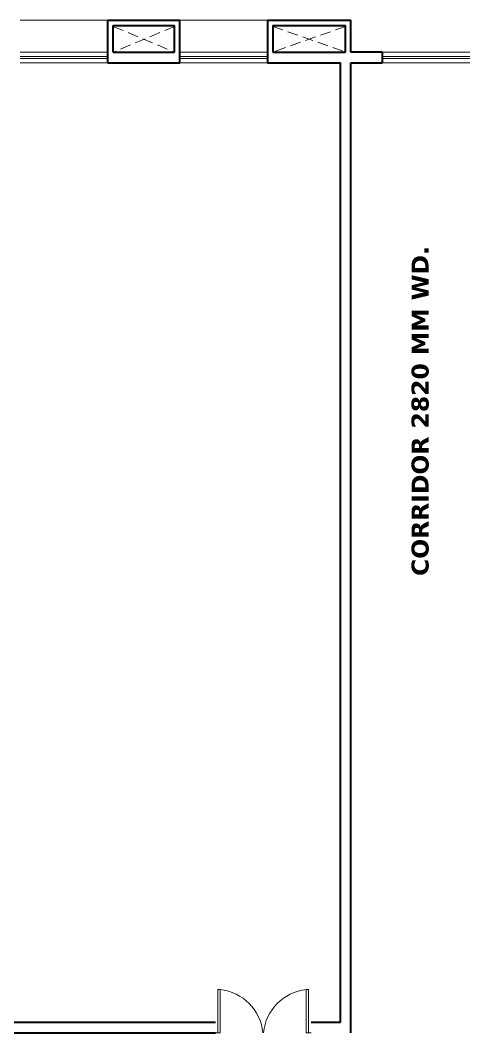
# Model space of a CAD drawing. Header units: millimetres. Extents: x -907591 to 4513934, y -12317808 to 1850003.
# Drawn here: x -409750 to -401295, y -5681877 to -5662826 of the extents above; entities that cross this region are included whole.
import ezdxf

# ---------------------------------------------------------------- set-up
doc = ezdxf.new("R2010")
doc.units = ezdxf.units.MM
doc.header["$LTSCALE"] = 2
doc.header["$MEASUREMENT"] = 0
doc.linetypes.add('DASHED2', pattern=[0.375, 0.25, -0.125])
for name, color, linetype, lineweight in [('DOOR', 27, 'Continuous', 5), ('door text', 7, 'Continuous', 15), ('DUCT', 37, 'Continuous', 35), ('glass', 5, 'Continuous', 15), ('SILL', 74, 'Continuous', 9), ('TEXT', 7, 'Continuous', 13), ('WAll', 250, 'Continuous', 35)]:
    doc.layers.add(name, color=color, linetype=linetype, lineweight=lineweight)
doc.layers.add('DOT', color=7, linetype='DASHED2', lineweight=0, true_color=0x89067c)
doc.styles.add('style2', font='')
doc.styles.get('style2').set_extended_font_data('Verdana')

# ---------------------------------------------------------------- blocks, each defined once
blk = doc.blocks.new('1000 DOOR R')
at = {"layer": 'DOOR', "color": 252, "ltscale": 200}
for p, q in [((-900, -900), (0, -900)), ((-900, -900), (-900, -950)), ((-900, -950), (0, -950)), ((0, -1000), (0, -900))]:
    blk.add_line(p, q, dxfattribs=at)
blk.add_arc((96, -1003), 1001, 95.4612, 174.0988, dxfattribs=at)

msp = doc.modelspace()

# ---------------------------------------------------------------- linework, layer by layer
at = {"layer": 'DOT', "linetype": 'Continuous', "ltscale": 400}
for p, q in [((-408100, -5662826), (-409750, -5662826)), ((-406750, -5662826), (-405100, -5662826))]:
    msp.add_line(p, q, dxfattribs=at)
at = {"layer": 'DOT', "ltscale": 400}
for p, q in [((-406849, -5662941), (-407999, -5663426)), ((-407999, -5662941), (-406849, -5663426)), ((-403629, -5662941), (-404999, -5663426)), ((-404999, -5662941), (-403629, -5663426))]:
    msp.add_line(p, q, dxfattribs=at)
at = {"layer": 'DUCT', "ltscale": 100}
for p, q in [((-408100, -5662826), (-406750, -5662826)), ((-408100, -5663626), (-408100, -5662826)), ((-406750, -5663626), (-406750, -5662826)), ((-405100, -5662826), (-403530, -5662826)), ((-405100, -5662826), (-405100, -5663626)), ((-403530, -5663426), (-403530, -5662826)), ((-408000, -5662926), (-406850, -5662926)), ((-408000, -5663426), (-408000, -5662926)), ((-406850, -5663426), (-406850, -5662926)), ((-405000, -5662926), (-403630, -5662926)), ((-405000, -5662926), (-405000, -5663426)), ((-403630, -5663426), (-403630, -5662926)), ((-408000, -5663426), (-406850, -5663426)), ((-405000, -5663426), (-403630, -5663426)), ((-402945, -5663426), (-403530, -5663426)), ((-402945, -5663426), (-402945, -5663626)), ((-408100, -5663626), (-406750, -5663626)), ((-405100, -5663626), (-403729, -5663626)), ((-403529, -5663626), (-402945, -5663626))]:
    msp.add_line(p, q, dxfattribs=at)
at = {"layer": 'glass', "ltscale": 100}
for p, q in [((-408100, -5663506), (-409750, -5663506)), ((-408100, -5663546), (-409750, -5663546)), ((-406750, -5663506), (-405100, -5663506)), ((-406750, -5663546), (-405100, -5663546)), ((-402945, -5663506), (-401295, -5663506)), ((-402945, -5663546), (-401295, -5663546))]:
    msp.add_line(p, q, dxfattribs=at)
at = {"layer": 'SILL', "ltscale": 100}
for p, q in [((-408100, -5663426), (-409750, -5663426)), ((-406750, -5663426), (-405100, -5663426)), ((-402945, -5663426), (-401295, -5663426)), ((-408100, -5663626), (-409750, -5663626)), ((-406750, -5663626), (-405100, -5663626)), ((-402945, -5663626), (-401295, -5663626))]:
    msp.add_line(p, q, dxfattribs=at)
at = {"layer": 'WAll', "ltscale": 100}
for p, q in [((-403729, -5681676), (-403729, -5663626)), ((-403529, -5681876), (-403529, -5663626)), ((-422924, -5681676), (-406080, -5681676)), ((-404280, -5681676), (-403729, -5681676)), ((-422924, -5681876), (-406080, -5681876))]:
    msp.add_line(p, q, dxfattribs=at)

# ---------------------------------------------------------------- block references
at = {"layer": 'door text', "ltscale": 0.1, "extrusion": (0, 0, -1), "xscale": -0.8999999999941792, "yscale": 0.8999999999941792, "zscale": -0.900000000403865, "rotation": 90}
msp.add_blockref('1000 DOOR R', (405180, -5681876), dxfattribs=at)
at = {"layer": 'door text', "ltscale": 0.1, "xscale": -0.8999999999941792, "yscale": 0.8999999999941792, "zscale": 0.900000000403865, "rotation": 90}
msp.add_blockref('1000 DOOR R', (-405180, -5681876), dxfattribs=at)

# ---------------------------------------------------------------- texts
at = {"layer": 'TEXT', "ltscale": 0.1, "insert": (-402226, -5670179), "char_height": 250, "attachment_point": 5, "rotation": 90, "style": 'style2'}
msp.add_mtext('{\\fVerdana|b1|i0|c0|p34;\\H1.2857x;CORRIDOR 2820 MM WD.\\H0.77778x; }', dxfattribs=at)

doc.saveas('drawing.dxf')
